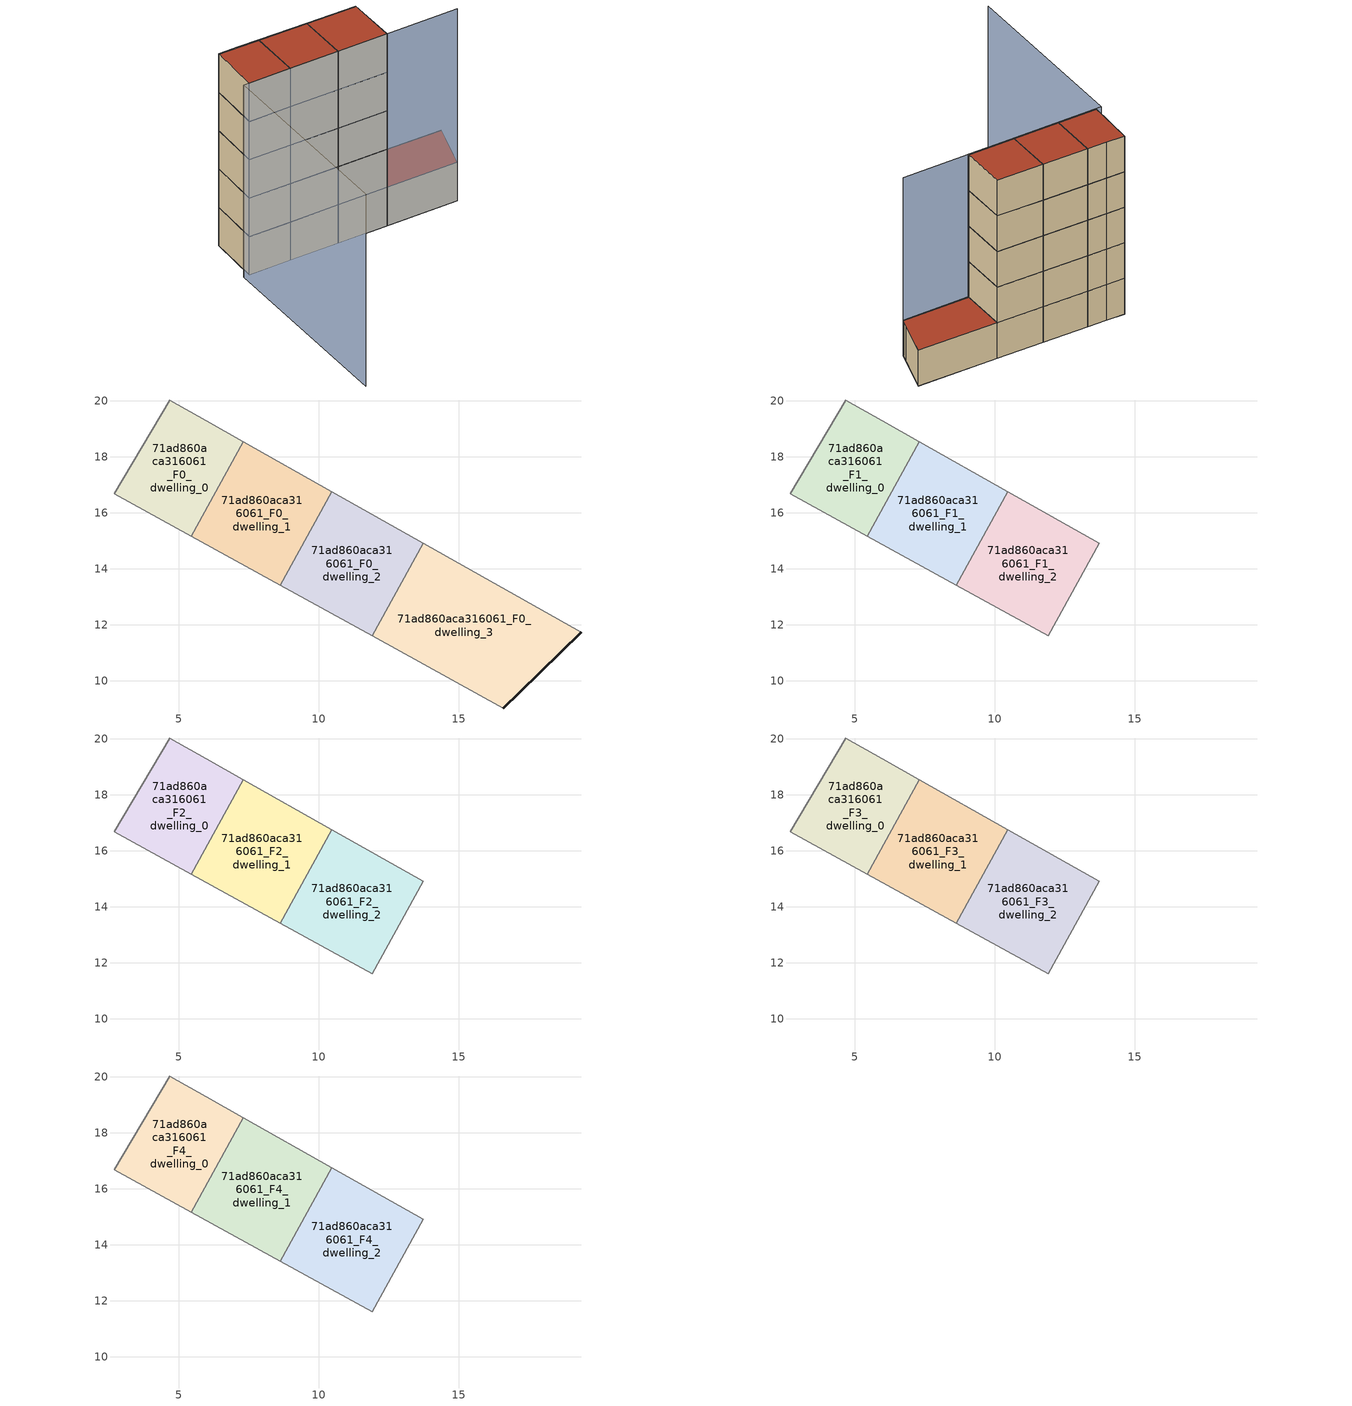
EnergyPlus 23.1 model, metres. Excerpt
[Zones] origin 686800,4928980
71ad860aca316061_F0_dwelling_0
 floor ground (EU_floor_Construction): 5.45,15.16 7.31,18.54 5.98,19.28 4.68,20.02 2.71,16.67 z0
 wall adiabatic (EU_wall_Construction): 5.98,19.28 7.31,18.54 5.45,15.16 2.71,16.67 4.68,20.02 5.98,19.28 z0:3
71ad860aca316061_F0_dwelling_1
 floor ground (EU_floor_Construction): 8.64,13.41 10.48,16.75 7.31,18.54 5.45,15.16 z0
 wall adiabatic (EU_wall_Construction): 8.64,13.41 5.45,15.16 7.31,18.54 10.48,16.75 z0:3
 wall to 71ad860aca316061_F0_dwelling_2 (EU_wall_Construction): 10.48,16.75 8.64,13.41 z0:3
71ad860aca316061_F0_dwelling_2
 floor ground (EU_floor_Construction): 11.91,11.61 13.73,14.91 10.48,16.75 8.64,13.41 z0
 wall adiabatic (EU_wall_Construction): 10.48,16.75 13.73,14.91 11.91,11.61 8.64,13.41 z0:3
71ad860aca316061_F0_dwelling_3
 floor ground (EU_floor_Construction): 17.19,9.59 19.37,11.72 13.73,14.91 11.91,11.61 16.6,9.02 z0
 wall outside (EU_wall_Construction): 19.37,11.72 17.19,9.59 16.6,9.02 z0:3
 wall adiabatic (EU_wall_Construction): 16.6,9.02 11.91,11.61 13.73,14.91 19.37,11.72 z0:3
 roof outside (EU_roof_Construction): 19.37,11.72 17.19,9.59 16.6,9.02 11.91,11.61 13.73,14.91 z3
71ad860aca316061_F1_dwelling_0
 floor to 71ad860aca316061_F0_dwelling_0 (EU_floor_Construction): 5.45,15.16 7.31,18.54 5.98,19.28 4.68,20.02 2.71,16.67 z3
 wall adiabatic (EU_wall_Construction): 5.98,19.28 7.31,18.54 5.45,15.16 2.71,16.67 4.68,20.02 5.98,19.28 z3:6
71ad860aca316061_F1_dwelling_1
 floor to 71ad860aca316061_F0_dwelling_1 (EU_floor_Construction): 8.64,13.41 10.48,16.75 7.31,18.54 5.45,15.16 z3
 wall adiabatic (EU_wall_Construction): 8.64,13.41 5.45,15.16 7.31,18.54 10.48,16.75 z3:6
 wall to 71ad860aca316061_F1_dwelling_2 (EU_wall_Construction): 10.48,16.75 8.64,13.41 z3:6
71ad860aca316061_F1_dwelling_2
 floor to 71ad860aca316061_F0_dwelling_2 (EU_floor_Construction): 11.91,11.61 13.73,14.91 10.48,16.75 8.64,13.41 z3
 wall adiabatic (EU_wall_Construction): 10.48,16.75 13.73,14.91 11.91,11.61 8.64,13.41 z3:6
71ad860aca316061_F2_dwelling_0
 floor to 71ad860aca316061_F1_dwelling_0 (EU_floor_Construction): 5.45,15.16 7.31,18.54 5.98,19.28 4.68,20.02 2.71,16.67 z6
 wall adiabatic (EU_wall_Construction): 5.98,19.28 7.31,18.54 5.45,15.16 2.71,16.67 4.68,20.02 5.98,19.28 z6:9
71ad860aca316061_F2_dwelling_1
 floor to 71ad860aca316061_F1_dwelling_1 (EU_floor_Construction): 8.64,13.41 10.48,16.75 7.31,18.54 5.45,15.16 z6
 wall adiabatic (EU_wall_Construction): 8.64,13.41 5.45,15.16 7.31,18.54 10.48,16.75 z6:9
 wall to 71ad860aca316061_F2_dwelling_2 (EU_wall_Construction): 10.48,16.75 8.64,13.41 z6:9
71ad860aca316061_F2_dwelling_2
 floor to 71ad860aca316061_F1_dwelling_2 (EU_floor_Construction): 11.91,11.61 13.73,14.91 10.48,16.75 8.64,13.41 z6
 wall adiabatic (EU_wall_Construction): 10.48,16.75 13.73,14.91 11.91,11.61 8.64,13.41 z6:9
71ad860aca316061_F3_dwelling_0
 floor to 71ad860aca316061_F2_dwelling_0 (EU_floor_Construction): 5.45,15.16 7.31,18.54 5.98,19.28 4.68,20.02 2.71,16.67 z9
 wall adiabatic (EU_wall_Construction): 5.98,19.28 7.31,18.54 5.45,15.16 2.71,16.67 4.68,20.02 5.98,19.28 z9:12
71ad860aca316061_F3_dwelling_1
 floor to 71ad860aca316061_F2_dwelling_1 (EU_floor_Construction): 8.64,13.41 10.48,16.75 7.31,18.54 5.45,15.16 z9
 wall adiabatic (EU_wall_Construction): 8.64,13.41 5.45,15.16 7.31,18.54 10.48,16.75 z9:12
 wall to 71ad860aca316061_F3_dwelling_2 (EU_wall_Construction): 10.48,16.75 8.64,13.41 z9:12
71ad860aca316061_F3_dwelling_2
 floor to 71ad860aca316061_F2_dwelling_2 (EU_floor_Construction): 11.91,11.61 13.73,14.91 10.48,16.75 8.64,13.41 z9
 wall adiabatic (EU_wall_Construction): 10.48,16.75 13.73,14.91 11.91,11.61 8.64,13.41 z9:12
71ad860aca316061_F4_dwelling_0
 floor to 71ad860aca316061_F3_dwelling_0 (EU_floor_Construction): 5.45,15.16 7.31,18.54 5.98,19.28 4.68,20.02 2.71,16.67 z12
 wall adiabatic (EU_wall_Construction): 5.98,19.28 7.31,18.54 5.45,15.16 2.71,16.67 4.68,20.02 5.98,19.28 z12:15
 roof outside (EU_roof_Construction): 7.31,18.54 5.45,15.16 2.71,16.67 4.68,20.02 5.98,19.28 z15
71ad860aca316061_F4_dwelling_1
 floor to 71ad860aca316061_F3_dwelling_1 (EU_floor_Construction): 8.64,13.41 10.48,16.75 7.31,18.54 5.45,15.16 z12
 wall adiabatic (EU_wall_Construction): 8.64,13.41 5.45,15.16 7.31,18.54 10.48,16.75 z12:15
 wall to 71ad860aca316061_F4_dwelling_2 (EU_wall_Construction): 10.48,16.75 8.64,13.41 z12:15
 roof outside (EU_roof_Construction): 10.48,16.75 8.64,13.41 5.45,15.16 7.31,18.54 z15
71ad860aca316061_F4_dwelling_2
 floor to 71ad860aca316061_F3_dwelling_2 (EU_floor_Construction): 11.91,11.61 13.73,14.91 10.48,16.75 8.64,13.41 z12
 wall adiabatic (EU_wall_Construction): 10.48,16.75 13.73,14.91 11.91,11.61 8.64,13.41 z12:15
 roof outside (EU_roof_Construction): 13.73,14.91 11.91,11.61 8.64,13.41 10.48,16.75 z15
shading: -4.77,4 2.32,16.88 / 2.32,16.88 16.6,9.02 z0:15
[Building]
EU S2 Campaign: North Axis=0; Terrain=City; Solar Distribution=FullExterior
[Site:Location]
Bologna: Latitude=44.5; Longitude=11.25; Time Zone=1; Elevation=37
[SizingPeriod:WeatherFileDays]
AnnualSizingPeriod: Begin Month=1; Begin Day of Month=1; End Month=12; End Day of Month=31; Day of Week for Start Day=Monday; Use Weather File Daylight Saving Period=No; Use Weather File Rain and Snow Indicators=No
[MATERIAL]
EU_InternalMass_Material: Roughness=MediumRough; Thickness=0.1; Conductivity=1; Density=1800; Specific Heat=900; Thermal Absorptance=0.9; Solar Absorptance=0.7; Visible Absorptance=0.7
[MATERIAL:NOMASS] Roughness=MediumRough; Thermal Absorptance=0.9; Solar Absorptance=0.7; Visible Absorptance=0.7
Name | Thermal Resistance
EU_wall_NoMass | 0.905828
EU_roof_NoMass | 0.37593
EU_floor_NoMass | 0.67114
[CONSTRUCTION]
EU_wall_Construction: EU_wall_NoMass
EU_roof_Construction: EU_roof_NoMass
EU_floor_Construction: EU_floor_NoMass
EU_InternalMass_Construction: EU_InternalMass_Material
[ZONE] Type=1; Multiplier=1; Ceiling Height=autocalculate; Floor Area=autocalculate; Part of Total Floor Area=Yes
Name | Volume
71ad860aca316061_F0_dwelling_0 | 35.6682
71ad860aca316061_F1_dwelling_0; 71ad860aca316061_F2_dwelling_0; 71ad860aca316061_F3_dwelling_0; 71ad860aca316061_F4_dwelling_0 | 35.6689
71ad860aca316061_F0_dwelling_1 | 41.8206
71ad860aca316061_F1_dwelling_1; 71ad860aca316061_F2_dwelling_1; 71ad860aca316061_F3_dwelling_1; 71ad860aca316061_F4_dwelling_1 | 41.8198
71ad860aca316061_F0_dwelling_2; 71ad860aca316061_F1_dwelling_2; 71ad860aca316061_F2_dwelling_2; 71ad860aca316061_F3_dwelling_2; 71ad860aca316061_F4_dwelling_2 | 42.512
71ad860aca316061_F0_dwelling_3 | 66.3655
[INTERNALMASS] Construction=EU_InternalMass_Construction
Name | Zone or ZoneList | Surface Area
71ad860aca316061_F0_dwelling_0_EU_InternalMass | 71ad860aca316061_F0_dwelling_0 | 11.8895
71ad860aca316061_F0_dwelling_1_EU_InternalMass | 71ad860aca316061_F0_dwelling_1 | 13.9405
71ad860aca316061_F0_dwelling_2_EU_InternalMass | 71ad860aca316061_F0_dwelling_2 | 14.1704
71ad860aca316061_F0_dwelling_3_EU_InternalMass | 71ad860aca316061_F0_dwelling_3 | 22.1221
71ad860aca316061_F1_dwelling_0_EU_InternalMass | 71ad860aca316061_F1_dwelling_0 | 20.7058
71ad860aca316061_F1_dwelling_1_EU_InternalMass | 71ad860aca316061_F1_dwelling_1 | 20.7068
71ad860aca316061_F1_dwelling_2_EU_InternalMass | 71ad860aca316061_F1_dwelling_2 | 20.7092
71ad860aca316061_F2_dwelling_0_EU_InternalMass | 71ad860aca316061_F2_dwelling_0 | 20.7058
71ad860aca316061_F2_dwelling_1_EU_InternalMass | 71ad860aca316061_F2_dwelling_1 | 20.7068
71ad860aca316061_F2_dwelling_2_EU_InternalMass | 71ad860aca316061_F2_dwelling_2 | 20.7092
71ad860aca316061_F3_dwelling_0_EU_InternalMass | 71ad860aca316061_F3_dwelling_0 | 20.7058
71ad860aca316061_F3_dwelling_1_EU_InternalMass | 71ad860aca316061_F3_dwelling_1 | 20.7068
71ad860aca316061_F3_dwelling_2_EU_InternalMass | 71ad860aca316061_F3_dwelling_2 | 20.7092
71ad860aca316061_F4_dwelling_0_EU_InternalMass | 71ad860aca316061_F4_dwelling_0 | 20.7058
71ad860aca316061_F4_dwelling_1_EU_InternalMass | 71ad860aca316061_F4_dwelling_1 | 20.7068
71ad860aca316061_F4_dwelling_2_EU_InternalMass | 71ad860aca316061_F4_dwelling_2 | 20.7092
[OTHEREQUIPMENT] Fuel Type=Electricity; Design Level Calculation Method=Watts/Area; Power per Zone Floor Area=1; Fraction Latent=0; Fraction Radiant=0; Fraction Lost=0; Carbon Dioxide Generation Rate=0; EndUse Subcategory=EU_Step8_InternalGains
Name | Zone or ZoneList or Space or SpaceList | Schedule
EU_Step8_InternalGain_71ad860aca316061_F0_dwelling_0_f000 | 71ad860aca316061_F0_dwelling_0 | EU_Step8_GainSchedule_71ad860aca316061_F0_dwelling_0_f000
EU_Step8_InternalGain_71ad860aca316061_F0_dwelling_1_f000 | 71ad860aca316061_F0_dwelling_1 | EU_Step8_GainSchedule_71ad860aca316061_F0_dwelling_1_f000
EU_Step8_InternalGain_71ad860aca316061_F0_dwelling_2_f000 | 71ad860aca316061_F0_dwelling_2 | EU_Step8_GainSchedule_71ad860aca316061_F0_dwelling_2_f000
EU_Step8_InternalGain_71ad860aca316061_F0_dwelling_3_f000 | 71ad860aca316061_F0_dwelling_3 | EU_Step8_GainSchedule_71ad860aca316061_F0_dwelling_3_f000
EU_Step8_InternalGain_71ad860aca316061_F1_dwelling_0_f000 | 71ad860aca316061_F1_dwelling_0 | EU_Step8_GainSchedule_71ad860aca316061_F1_dwelling_0_f000
EU_Step8_InternalGain_71ad860aca316061_F1_dwelling_1_f000 | 71ad860aca316061_F1_dwelling_1 | EU_Step8_GainSchedule_71ad860aca316061_F1_dwelling_1_f000
EU_Step8_InternalGain_71ad860aca316061_F1_dwelling_2_f000 | 71ad860aca316061_F1_dwelling_2 | EU_Step8_GainSchedule_71ad860aca316061_F1_dwelling_2_f000
EU_Step8_InternalGain_71ad860aca316061_F2_dwelling_0_f000 | 71ad860aca316061_F2_dwelling_0 | EU_Step8_GainSchedule_71ad860aca316061_F2_dwelling_0_f000
EU_Step8_InternalGain_71ad860aca316061_F2_dwelling_1_f000 | 71ad860aca316061_F2_dwelling_1 | EU_Step8_GainSchedule_71ad860aca316061_F2_dwelling_1_f000
EU_Step8_InternalGain_71ad860aca316061_F2_dwelling_2_f000 | 71ad860aca316061_F2_dwelling_2 | EU_Step8_GainSchedule_71ad860aca316061_F2_dwelling_2_f000
EU_Step8_InternalGain_71ad860aca316061_F3_dwelling_0_f000 | 71ad860aca316061_F3_dwelling_0 | EU_Step8_GainSchedule_71ad860aca316061_F3_dwelling_0_f000
EU_Step8_InternalGain_71ad860aca316061_F3_dwelling_1_f000 | 71ad860aca316061_F3_dwelling_1 | EU_Step8_GainSchedule_71ad860aca316061_F3_dwelling_1_f000
EU_Step8_InternalGain_71ad860aca316061_F3_dwelling_2_f000 | 71ad860aca316061_F3_dwelling_2 | EU_Step8_GainSchedule_71ad860aca316061_F3_dwelling_2_f000
EU_Step8_InternalGain_71ad860aca316061_F4_dwelling_0_f000 | 71ad860aca316061_F4_dwelling_0 | EU_Step8_GainSchedule_71ad860aca316061_F4_dwelling_0_f000
EU_Step8_InternalGain_71ad860aca316061_F4_dwelling_1_f000 | 71ad860aca316061_F4_dwelling_1 | EU_Step8_GainSchedule_71ad860aca316061_F4_dwelling_1_f000
EU_Step8_InternalGain_71ad860aca316061_F4_dwelling_2_f000 | 71ad860aca316061_F4_dwelling_2 | EU_Step8_GainSchedule_71ad860aca316061_F4_dwelling_2_f000
[ZONEVENTILATION:DESIGNFLOWRATE] Schedule=EU_AlwaysOn; Design Flow Rate Calculation Method=AirChanges/Hour; Air Changes per Hour=0.73129; Ventilation Type=Natural; Fan Pressure Rise=0; Fan Total Efficiency=1; Constant Term Coefficient=1; Temperature Term Coefficient=0; Velocity Term Coefficient=0; Velocity Squared Term Coefficient=0; Minimum Indoor Temperature=-100; Maximum Indoor Temperature=100; Delta Temperature=-100; Minimum Outdoor Temperature=-100; Maximum Outdoor Temperature=100; Maximum Wind Speed=40
Name | Zone or ZoneList or Space or SpaceList
EU_ConstantAir_71ad860aca316061_F0_dwelling_0 | 71ad860aca316061_F0_dwelling_0
EU_ConstantAir_71ad860aca316061_F0_dwelling_1 | 71ad860aca316061_F0_dwelling_1
EU_ConstantAir_71ad860aca316061_F0_dwelling_2 | 71ad860aca316061_F0_dwelling_2
EU_ConstantAir_71ad860aca316061_F0_dwelling_3 | 71ad860aca316061_F0_dwelling_3
EU_ConstantAir_71ad860aca316061_F1_dwelling_0 | 71ad860aca316061_F1_dwelling_0
EU_ConstantAir_71ad860aca316061_F1_dwelling_1 | 71ad860aca316061_F1_dwelling_1
EU_ConstantAir_71ad860aca316061_F1_dwelling_2 | 71ad860aca316061_F1_dwelling_2
EU_ConstantAir_71ad860aca316061_F2_dwelling_0 | 71ad860aca316061_F2_dwelling_0
EU_ConstantAir_71ad860aca316061_F2_dwelling_1 | 71ad860aca316061_F2_dwelling_1
EU_ConstantAir_71ad860aca316061_F2_dwelling_2 | 71ad860aca316061_F2_dwelling_2
EU_ConstantAir_71ad860aca316061_F3_dwelling_0 | 71ad860aca316061_F3_dwelling_0
EU_ConstantAir_71ad860aca316061_F3_dwelling_1 | 71ad860aca316061_F3_dwelling_1
EU_ConstantAir_71ad860aca316061_F3_dwelling_2 | 71ad860aca316061_F3_dwelling_2
EU_ConstantAir_71ad860aca316061_F4_dwelling_0 | 71ad860aca316061_F4_dwelling_0
EU_ConstantAir_71ad860aca316061_F4_dwelling_1 | 71ad860aca316061_F4_dwelling_1
EU_ConstantAir_71ad860aca316061_F4_dwelling_2 | 71ad860aca316061_F4_dwelling_2
[HVACTEMPLATE:THERMOSTAT] Constant Heating Setpoint=20; Constant Cooling Setpoint=50
EU_HeatOnly_71ad860aca316061_F0_dwelling_0; EU_HeatOnly_71ad860aca316061_F0_dwelling_1; EU_HeatOnly_71ad860aca316061_F0_dwelling_2; EU_HeatOnly_71ad860aca316061_F0_dwelling_3; EU_HeatOnly_71ad860aca316061_F1_dwelling_0; EU_HeatOnly_71ad860aca316061_F1_dwelling_1; EU_HeatOnly_71ad860aca316061_F1_dwelling_2; EU_HeatOnly_71ad860aca316061_F2_dwelling_0; EU_HeatOnly_71ad860aca316061_F2_dwelling_1; EU_HeatOnly_71ad860aca316061_F2_dwelling_2; EU_HeatOnly_71ad860aca316061_F3_dwelling_0; EU_HeatOnly_71ad860aca316061_F3_dwelling_1; EU_HeatOnly_71ad860aca316061_F3_dwelling_2; EU_HeatOnly_71ad860aca316061_F4_dwelling_0; EU_HeatOnly_71ad860aca316061_F4_dwelling_1; EU_HeatOnly_71ad860aca316061_F4_dwelling_2
[HVACTEMPLATE:ZONE:IDEALLOADSAIRSYSTEM] System Availability Schedule=EU_AlwaysOn; Maximum Heating Supply Air Temperature=50; Minimum Cooling Supply Air Temperature=13; Maximum Heating Supply Air Humidity Ratio=0.0156; Minimum Cooling Supply Air Humidity Ratio=0.0077; Heating Limit=NoLimit; Cooling Limit=NoLimit; Heating Availability Schedule=EU_AlwaysOn; Cooling Availability Schedule=EU_CoolingOff; Dehumidification Control Type=ConstantSensibleHeatRatio; Cooling Sensible Heat Ratio=0.7; Dehumidification Setpoint=60; Humidification Control Type=None; Humidification Setpoint=30; Outdoor Air Method=None; Outdoor Air Flow Rate per Person=0.00944; Outdoor Air Flow Rate per Zone Floor Area=0; Outdoor Air Flow Rate per Zone=0; Demand Controlled Ventilation Type=None; Outdoor Air Economizer Type=NoEconomizer; Heat Recovery Type=None; Sensible Heat Recovery Effectiveness=0.7; Latent Heat Recovery Effectiveness=0.65
Name | Template Thermostat
71ad860aca316061_F0_dwelling_0 | EU_HeatOnly_71ad860aca316061_F0_dwelling_0
71ad860aca316061_F0_dwelling_1 | EU_HeatOnly_71ad860aca316061_F0_dwelling_1
71ad860aca316061_F0_dwelling_2 | EU_HeatOnly_71ad860aca316061_F0_dwelling_2
71ad860aca316061_F0_dwelling_3 | EU_HeatOnly_71ad860aca316061_F0_dwelling_3
71ad860aca316061_F1_dwelling_0 | EU_HeatOnly_71ad860aca316061_F1_dwelling_0
71ad860aca316061_F1_dwelling_1 | EU_HeatOnly_71ad860aca316061_F1_dwelling_1
71ad860aca316061_F1_dwelling_2 | EU_HeatOnly_71ad860aca316061_F1_dwelling_2
71ad860aca316061_F2_dwelling_0 | EU_HeatOnly_71ad860aca316061_F2_dwelling_0
71ad860aca316061_F2_dwelling_1 | EU_HeatOnly_71ad860aca316061_F2_dwelling_1
71ad860aca316061_F2_dwelling_2 | EU_HeatOnly_71ad860aca316061_F2_dwelling_2
71ad860aca316061_F3_dwelling_0 | EU_HeatOnly_71ad860aca316061_F3_dwelling_0
71ad860aca316061_F3_dwelling_1 | EU_HeatOnly_71ad860aca316061_F3_dwelling_1
71ad860aca316061_F3_dwelling_2 | EU_HeatOnly_71ad860aca316061_F3_dwelling_2
71ad860aca316061_F4_dwelling_0 | EU_HeatOnly_71ad860aca316061_F4_dwelling_0
71ad860aca316061_F4_dwelling_1 | EU_HeatOnly_71ad860aca316061_F4_dwelling_1
71ad860aca316061_F4_dwelling_2 | EU_HeatOnly_71ad860aca316061_F4_dwelling_2
[SIZING:ZONE] Zone Cooling Design Supply Air Temperature Input Method=SupplyAirTemperature; Zone Cooling Design Supply Air Temperature=13; Zone Heating Design Supply Air Temperature Input Method=SupplyAirTemperature; Zone Heating Design Supply Air Temperature=50; Zone Cooling Design Supply Air Humidity Ratio=0.008; Zone Heating Design Supply Air Humidity Ratio=0.008; Cooling Design Air Flow Method=DesignDay; Cooling Design Air Flow Rate=0; Cooling Minimum Air Flow per Zone Floor Area=0.000762; Cooling Minimum Air Flow=0; Cooling Minimum Air Flow Fraction=0.2; Heating Design Air Flow Method=DesignDay; Heating Design Air Flow Rate=0; Heating Maximum Air Flow per Zone Floor Area=0.002032; Heating Maximum Air Flow=0.141576; Heating Maximum Air Flow Fraction=0.3; Account for Dedicated Outdoor Air System=No; Dedicated Outdoor Air System Control Strategy=NeutralSupplyAir; Dedicated Outdoor Air Low Setpoint Temperature for Design=autosize; Dedicated Outdoor Air High Setpoint Temperature for Design=autosize; Zone Load Sizing Method=Sensible Load Only No Latent Load; Zone Latent Cooling Design Supply Air Humidity Ratio Input Method=HumidityRatioDifference; Zone Cooling Design Supply Air Humidity Ratio Difference=0.005; Zone Latent Heating Design Supply Air Humidity Ratio Input Method=HumidityRatioDifference; Zone Humidification Design Supply Air Humidity Ratio Difference=0.005
71ad860aca316061_F0_dwelling_0; 71ad860aca316061_F0_dwelling_1; 71ad860aca316061_F0_dwelling_2; 71ad860aca316061_F0_dwelling_3; 71ad860aca316061_F1_dwelling_0; 71ad860aca316061_F1_dwelling_1; 71ad860aca316061_F1_dwelling_2; 71ad860aca316061_F2_dwelling_0; 71ad860aca316061_F2_dwelling_1; 71ad860aca316061_F2_dwelling_2; 71ad860aca316061_F3_dwelling_0; 71ad860aca316061_F3_dwelling_1; 71ad860aca316061_F3_dwelling_2; 71ad860aca316061_F4_dwelling_0; 71ad860aca316061_F4_dwelling_1; 71ad860aca316061_F4_dwelling_2
[SCHEDULE:CONSTANT]
Name | Hourly Value
EU_AlwaysOn | 1
EU_CoolingOff | 0
[SCHEDULE:FILE] Column Number=1; Rows to Skip at Top=0; Number of Hours of Data=8760; Column Separator=Comma; Interpolate to Timestep=No; Minutes per Item=60; Adjust Schedule for Daylight Savings=Yes
Name | File
EU_Step8_GainSchedule_71ad860aca316061_F0_dwelling_0_f000 | ../../schedules/71ad860aca316061/71ad860aca316061_F0_dwelling_0_f000_gain.csv
EU_Step8_GainSchedule_71ad860aca316061_F0_dwelling_1_f000 | ../../schedules/71ad860aca316061/71ad860aca316061_F0_dwelling_1_f000_gain.csv
EU_Step8_GainSchedule_71ad860aca316061_F0_dwelling_2_f000 | ../../schedules/71ad860aca316061/71ad860aca316061_F0_dwelling_2_f000_gain.csv
EU_Step8_GainSchedule_71ad860aca316061_F0_dwelling_3_f000 | ../../schedules/71ad860aca316061/71ad860aca316061_F0_dwelling_3_f000_gain.csv
EU_Step8_GainSchedule_71ad860aca316061_F1_dwelling_0_f000 | ../../schedules/71ad860aca316061/71ad860aca316061_F1_dwelling_0_f000_gain.csv
EU_Step8_GainSchedule_71ad860aca316061_F1_dwelling_1_f000 | ../../schedules/71ad860aca316061/71ad860aca316061_F1_dwelling_1_f000_gain.csv
EU_Step8_GainSchedule_71ad860aca316061_F1_dwelling_2_f000 | ../../schedules/71ad860aca316061/71ad860aca316061_F1_dwelling_2_f000_gain.csv
EU_Step8_GainSchedule_71ad860aca316061_F2_dwelling_0_f000 | ../../schedules/71ad860aca316061/71ad860aca316061_F2_dwelling_0_f000_gain.csv
EU_Step8_GainSchedule_71ad860aca316061_F2_dwelling_1_f000 | ../../schedules/71ad860aca316061/71ad860aca316061_F2_dwelling_1_f000_gain.csv
EU_Step8_GainSchedule_71ad860aca316061_F2_dwelling_2_f000 | ../../schedules/71ad860aca316061/71ad860aca316061_F2_dwelling_2_f000_gain.csv
EU_Step8_GainSchedule_71ad860aca316061_F3_dwelling_0_f000 | ../../schedules/71ad860aca316061/71ad860aca316061_F3_dwelling_0_f000_gain.csv
EU_Step8_GainSchedule_71ad860aca316061_F3_dwelling_1_f000 | ../../schedules/71ad860aca316061/71ad860aca316061_F3_dwelling_1_f000_gain.csv
EU_Step8_GainSchedule_71ad860aca316061_F3_dwelling_2_f000 | ../../schedules/71ad860aca316061/71ad860aca316061_F3_dwelling_2_f000_gain.csv
EU_Step8_GainSchedule_71ad860aca316061_F4_dwelling_0_f000 | ../../schedules/71ad860aca316061/71ad860aca316061_F4_dwelling_0_f000_gain.csv
EU_Step8_GainSchedule_71ad860aca316061_F4_dwelling_1_f000 | ../../schedules/71ad860aca316061/71ad860aca316061_F4_dwelling_1_f000_gain.csv
EU_Step8_GainSchedule_71ad860aca316061_F4_dwelling_2_f000 | ../../schedules/71ad860aca316061/71ad860aca316061_F4_dwelling_2_f000_gain.csv
